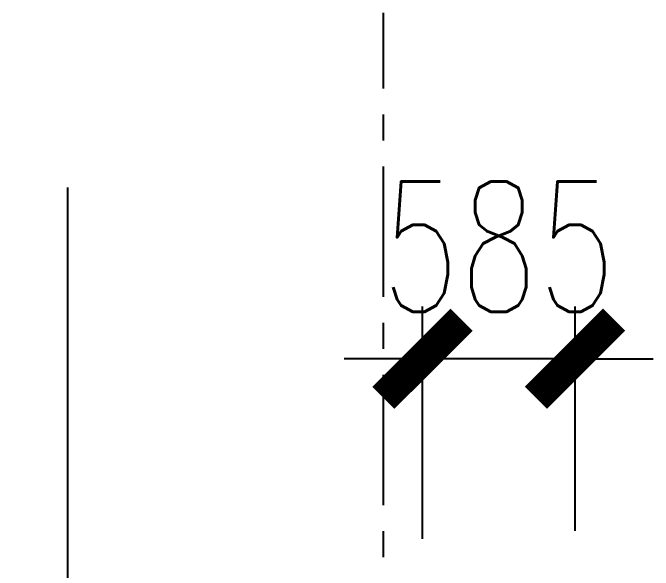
# Model space of a CAD drawing. Extents: x 220580 to 2027826, y -309201 to 71987.
# Drawn here: x 305877 to 308334, y -180548 to -178409 of the extents above; entities that cross this region are included whole.
import ezdxf

# ---------------------------------------------------------------- set-up
doc = ezdxf.new("R2010")
doc.units = 0
doc.linetypes.add('CENTER', pattern=[2, 1.25, -0.25, 0.25, -0.25])
for name, color, linetype in [('1 轴线 辅助线', 1, 'CENTER'), ('DIM', 173, 'Continuous'), ('DIM_SYMB', 3, 'Continuous')]:
    doc.layers.add(name, color=color, linetype=linetype)
doc.styles.add('DHTEXT-1', font='ROMANS.shx', dxfattribs={"width": 0.7, "bigfont": 'CHINESE.shx'})
doc.dimstyles.new('ZN3', dxfattribs={"dimscale": 3, "dimtxt": 2.5, "dimasz": 1.5, "dimexe": 1, "dimexo": 2, "dimgap": 0.9, "dimtad": 1, "dimdec": 0, "dimdsep": 46, "dimtxsty": 'DHTEXT-1', "dimblk": 'ARCHTICK', "dimcen": 2.5, "dimclrd": 173, "dimclre": 173, "dimclrt": 7, "dimazin": 2, "dimtfac": 1, "dimtix": 1, "dimtmove": 2, "dimatfit": 3, "dimfxl": 0, "dimarcsym": 0})

# ---------------------------------------------------------------- blocks, each defined once
blk = doc.blocks.new('_ArchTick')
at = {"color": 0, "linetype": 'ByBlock', "const_width": 0.4}
blk.add_lwpolyline([(-0.5, -0.5), (0.5, 0.5)], dxfattribs=at)
blk = doc.blocks.new('*D1396')
at = {"layer": 'Defpoints', "color": 0, "ltscale": 30, "transparency": 16777216}
for p in [(307449.2, -179736.2), (308034.2, -180797.1), (307449.2, -180827.1)]:
    blk.add_point(p, dxfattribs=at)
at = {"layer": 'DIM', "color": 173, "linetype": 'ByBlock', "lineweight": -2, "ltscale": 30, "transparency": 16777216}
for p, q in [((307449.2, -180427.1), (307449.2, -179536.2)), ((308034.2, -180397.1), (308034.2, -179536.2)), ((307449.2, -179736.2), (307149.2, -179736.2)), ((308034.2, -179736.2), (307449.2, -179736.2)), ((308034.2, -179736.2), (308334.2, -179736.2))]:
    blk.add_line(p, q, dxfattribs=at)
at = {"layer": 'DIM', "color": 173, "lineweight": -2, "ltscale": 30, "transparency": 16777216, "xscale": 300, "yscale": 300, "zscale": 300}
blk.add_blockref('_ArchTick', (307449.2, -179736.2), dxfattribs=at)
at = {"layer": 'DIM', "color": 173, "lineweight": -2, "ltscale": 30, "transparency": 16777216, "xscale": 300, "yscale": 300, "zscale": 300, "rotation": 180}
blk.add_blockref('_ArchTick', (308034.2, -179736.2), dxfattribs=at)
at = {"layer": 'DIM', "color": 7, "ltscale": 30, "transparency": 16777216, "insert": (307741.7, -179306.2), "char_height": 500, "attachment_point": 5, "style": 'DHTEXT-1'}
blk.add_mtext('585', dxfattribs=at)

msp = doc.modelspace()

# ---------------------------------------------------------------- linework, layer by layer
at = {"layer": '1 轴线 辅助线', "ltscale": 400}
msp.add_line((307299.2, -197898.5), (307299.2, -178408.5), dxfattribs=at)
at = {"layer": 'DIM_SYMB'}
msp.add_lwpolyline([(306087.4, -179078.7), (306087.4, -187914.5), (306297.4, -187991), (305877.4, -188065), (306087.4, -188139.5), (306087.4, -196975.3)], dxfattribs=at)

# ---------------------------------------------------------------- dimensions: what is measured, and where the dimension line sits
at = {"layer": 'DIM', "ltscale": 30}
dim = msp.add_linear_dim(base=(307449.2, -179736.2), p1=(308034.2, -180797.1), p2=(307449.2, -180827.1), dimstyle='ZN3', override={"dimscale": 200}, dxfattribs=at)
dim.commit()
dim.dimension.update_dxf_attribs({"geometry": '*D1396', "text_midpoint": (307741.7, -179306.2)})

doc.saveas('drawing.dxf')
